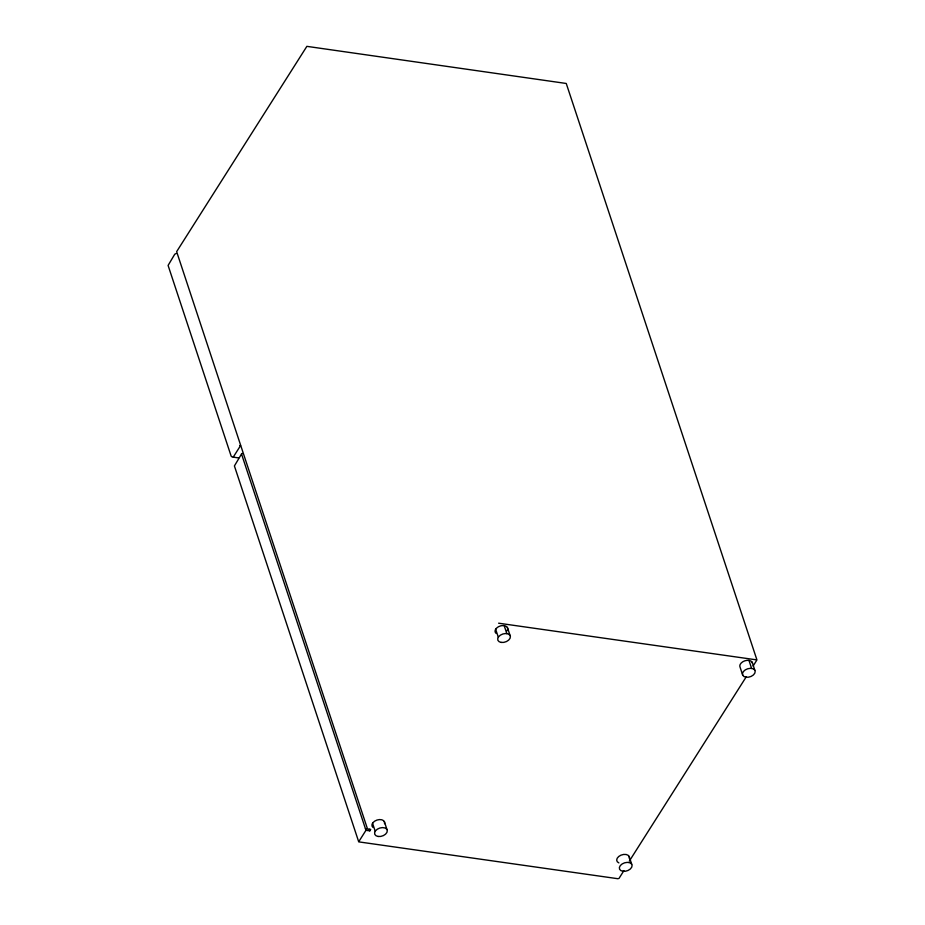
<?xml version="1.0" encoding="UTF-8"?>
<svg xmlns="http://www.w3.org/2000/svg" width="925" height="925" viewBox="0 0 925 925"><rect width="100%" height="100%" fill="white"/><g stroke="black" fill="none" stroke-linecap="round" stroke-linejoin="round"><path stroke-width="1.39" d="M233.47 456.765L240.558 445.596L239.795 445.492M241.61 453.851L234.407 465.946L358.727 841.866L618.131 878.75M358.888 841.484L365.965 830.303L241.622 454.314A1.318 0.798 32.4 0 1 242.454 453.504M365.965 830.303L369.792 830.847L370.728 829.378L365.444 828.707M629.266 861.21L746.117 677.019M753.077 666.046L756.939 659.941L566.25 83.47L306.869 46.354L176.64 251.646L367.306 828.349M618.964 878.461L623.924 870.633M176.062 253.542L174.744 254.225L168.096 265.429L231.181 456.21L232.221 457.008M232.984 457.112L238.673 457.921M498.61 623.196L756.396 659.837M752.198 662.254L754.846 670.278M748.961 660.381L751.609 668.405M742.775 675.354L740.127 667.341A6.579 4.197 -18.3 0 1 744.879 660.797A6.579 4.197 -18.3 0 1 752.522 663.294M629.093 856.307L631.752 864.32M507.409 627.451L510.068 635.475M504.171 625.589L506.831 633.602M495.638 629.185L498.297 637.198M384.314 821.504L386.974 829.528M372.544 823.227L375.203 831.251M369.26 829.251L369.792 830.847M618.871 862.898A6.579 4.197 -18.3 0 1 620.987 855.151A6.579 4.197 -18.3 0 1 629.324 858.493M496.089 633.405A6.579 4.197 -18.3 0 1 500.934 625.774A6.579 4.197 -18.3 0 1 507.12 630.815M372.995 827.459A6.579 4.197 -18.3 0 1 377.007 820.047A6.579 4.197 -18.3 0 1 384.546 823.689M622.918 871.281A6.579 4.197 -18.3 0 0 632.087 865.372A6.579 4.197 -18.3 0 0 622.143 863.95A6.579 4.197 -18.3 0 0 622.918 871.281M501.234 642.424A6.579 4.197 -18.3 0 0 510.392 636.516A6.579 4.197 -18.3 0 0 500.46 635.105A6.579 4.197 -18.3 0 0 501.234 642.424M378.14 836.478A6.579 4.197 -18.3 0 0 387.297 830.569A6.579 4.197 -18.3 0 0 377.365 829.158A6.579 4.197 -18.3 0 0 378.14 836.478M746.013 677.227A6.579 4.197 -18.3 0 0 755.182 671.319A6.579 4.197 -18.3 0 0 745.238 669.908A6.579 4.197 -18.3 0 0 746.013 677.227"/></g></svg>
